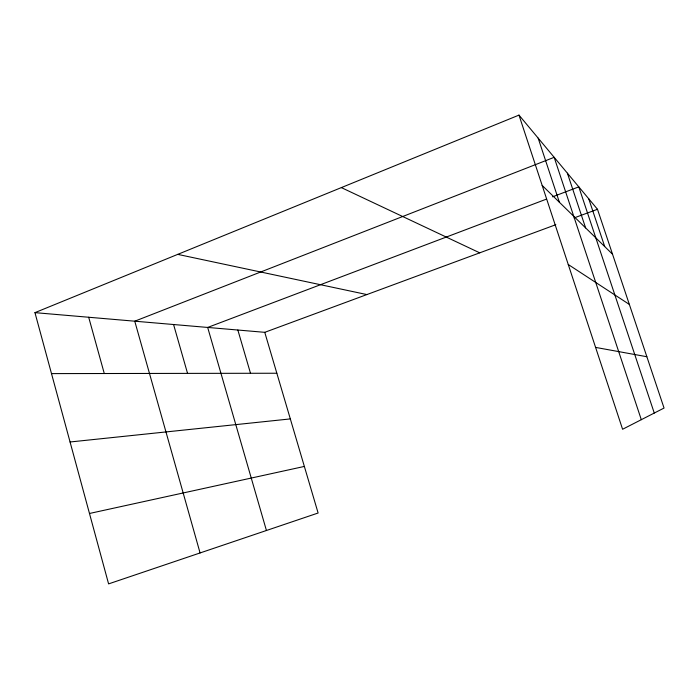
<?xml version="1.0" encoding="UTF-8"?>
<svg xmlns="http://www.w3.org/2000/svg" width="699" height="699" viewBox="0 0 699 699"><rect width="100%" height="100%" fill="white"/><g stroke="black" fill="none" stroke-linecap="round" stroke-linejoin="round"><path stroke-width="1.05" d="M34.95 312.645L264.764 332.331L318.115 513.014L108.598 583.892L34.95 312.645L518.981 115.108L597.488 209.281L664.05 408.05L622.591 429.265L518.981 115.108M546.504 199.101L207.673 327.447L266.433 530.497M552.559 196.812L578.798 186.869L654.273 413.048M264.764 332.331L555.827 224.694M574.115 217.922L597.488 209.281M89.481 513.477L304.362 466.434M70.066 441.986L290.33 418.911M51.499 373.607L276.839 373.24M595.592 347.403L646.863 356.726M177.747 254.375L366.879 294.567M341.357 187.603L479.724 252.837M568.261 264.51L629.345 304.423M542.179 185.445L612.534 254.209M588.741 198.796L604.714 246.572M567.396 173.186L585.613 227.891M641.306 419.688L554.167 157.327L134.758 321.199L200.071 552.944M538.151 138.105L559.392 202.264M237.852 330.033L250.504 373.283M173.579 324.519L187.55 373.388M88.694 317.25L104.282 373.528"/></g></svg>
